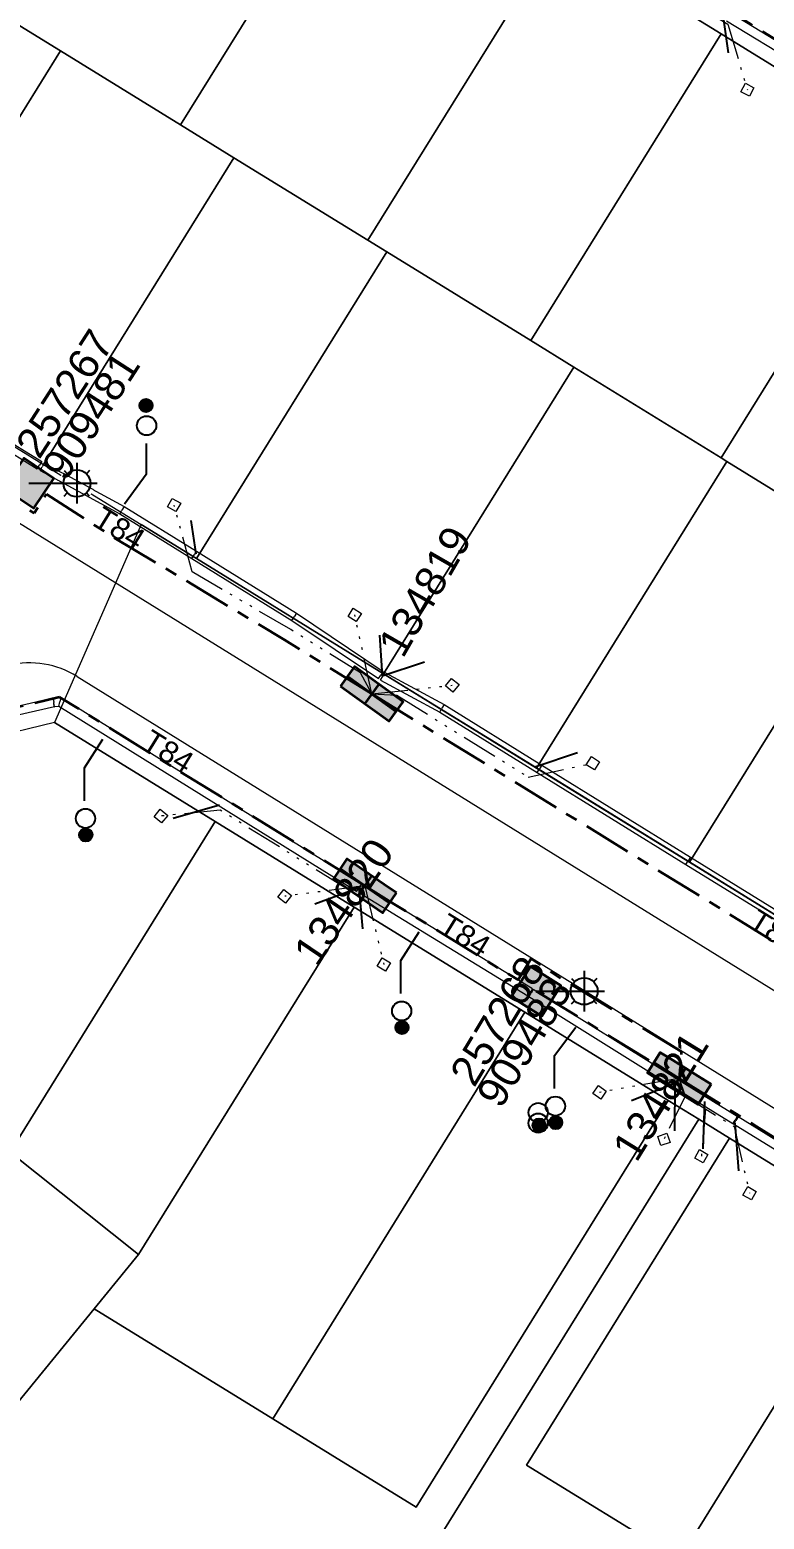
# Model space of a CAD drawing. Header units: metres. Extents: x 308278 to 310511, y 6271134 to 6272874.
# Drawn here: x 308885 to 308946.1, y 6271877.1 to 6272001.1 of the extents above; entities that cross this region are included whole.
import ezdxf
from ezdxf.enums import TextEntityAlignment as Align

# ---------------------------------------------------------------- set-up
doc = ezdxf.new("R2010")
doc.units = ezdxf.units.M
doc.set_wipeout_variables(frame=1)
for name, pattern in [('Cable Exist UG', [7, 4, -1, 1, -1]), ('DOT', [6.35, 0, -6.35]), ('PHANTOMX2', [6.6, 3, -0.75, 0.2, -0.75, 0.2, -0.75, 0.2, -0.75])]:
    doc.linetypes.add(name, pattern=pattern)
doc.layers.get('0').update_dxf_attribs({"color": 6})
for name, color, linetype, lineweight in [('_User Miscellaneous1', 30, 'Continuous', 13), ('_User_LV_Exist', 5, 'Continuous', 35), ('_User_SL_Exist', 4, 'Continuous', 35), ('Cadastre Land Parcels_SP_EXT', 118, 'Continuous', 15), ('Cadastre Roads_SP_EXT', 218, 'Continuous', 15), ('Mains_LV_EXT', 163, 'Continuous', 25), ('Mains_LV_SL_EXT', 135, 'Continuous', 25), ('Services_SP_EXT', 42, 'PHANTOMX2', 20)]:
    doc.layers.add(name, color=color, linetype=linetype, lineweight=lineweight)
doc.layers.add('Cadastre Roads_SP_NEW', color=214, linetype='Continuous', lineweight=15, transparency=0.8)
for name, color, linetype in [('Duct_SP_EXT', 30, 'Continuous'), ('Equip_SP_SL_EXT', 7, 'Continuous'), ('SupportsUG_SP_LV_EXT', 7, 'Continuous'), ('SupportsUG_SP_LV_SL_EXT', 7, 'Continuous'), ('Trench_SP_EXT', 7, 'Continuous')]:
    doc.layers.add(name, color=color, linetype=linetype)
doc.styles.add('COLUMN_LABEL', font='arial.ttf', dxfattribs={"height": 2})
doc.styles.add('iecARIAL', font='arial.ttf', dxfattribs={"height": 2})
doc.styles.add('POLE_LABEL', font='arial.ttf', dxfattribs={"height": 2})
doc.styles.add('SL_LABEL', font='arial.ttf', dxfattribs={"height": 2})
doc.styles.get("Standard").update_dxf_attribs({"font": 'arial.ttf'})

# ---------------------------------------------------------------- blocks, each defined once
blk = doc.blocks.new('COLUMN_EXT')
blk.add_hatch(color=256).paths.add_polyline_path([(1.5, -1.5), (1.5, 1.5), (-1.5, 1.5), (-1.5, -1.5)])
blk.add_lwpolyline([(1.5, 1.5), (-1.5, 1.5), (-1.5, -1.5), (1.5, -1.5)], close=True)
at = {"flags": 9}
for tag, p in [('STREETNAME', (-1.81, 1.6)), ('LOCATION', (-1.81, 1.4)), ('SUBURB', (-1.81, 1.8)), ('LEGEND', (-1.81, 1.2)), ('NOTES', (-1.81, 2)), ('COLUMN_TYPE', (-1.81, 0.4)), ('OWNED_BY', (-1.81, 0.6)), ('USAGE', (-1.81, 1)), ('STATE', (-1.81, 0.8))]:
    blk.add_attdef(tag, text='', height=0.2, rotation=180, dxfattribs=at).set_placement(p, align=Align.MIDDLE_LEFT)
at = {"flags": 1}
blk.add_attdef('Z', (-1.81, 2.35), '', height=0.2, rotation=180, dxfattribs=at)
at = {"flags": 9}
for tag, style, p in [('STRUCTURE_PLANT_NUMBER', 'POLE_LABEL', (-1.81, -0.03)), ('STREET_CODE', 'COLUMN_LABEL', (-1.81, 0.2))]:
    blk.add_attdef(tag, text='', height=0.2, rotation=180, dxfattribs=dict(at, style=style)).set_placement(p, align=Align.MIDDLE_LEFT)
at = {"style": 'COLUMN_LABEL', "width": 0.9, "flags": 8}
blk.add_attdef('ASSET_NUM', text='', height=2, rotation=270, dxfattribs=at).set_placement((2, -4), align=Align.MIDDLE_LEFT)
blk = doc.blocks.new('PILLAR_EXT')
blk.add_hatch(color=256).paths.add_polyline_path([(-2.5, 1), (-2.5, -1), (2.5, -1), (2.5, 1)])
for p, q in [((-2.5, 0), (2.5, 0)), ((0, 1), (0, -1))]:
    blk.add_line(p, q)
at = {"ltscale": 10}
blk.add_line((2.5, 0), (-2.5, 0), dxfattribs=at)
blk.add_lwpolyline([(-2.5, -1), (-1.25, -1), (1.25, -1), (2.5, -1), (2.5, 1), (-2.5, 1)], close=True)
at = {"width": 0.9, "flags": 8}
blk.add_attdef('ASSET_NUM', text='', height=2, rotation=90, dxfattribs=at).set_placement((-2, 4), align=Align.MIDDLE_LEFT)
for tag, p, flags in [('OWNED_BY', (0, -0.2), 9), ('STATE', (0, -0.4), 9), ('SUPPORT_TYPE', (0, -0.6), 9), ('USAGE', (0, -0.8), 9), ('LEGEND', (0, -1), 9), ('LOCATION', (0, -1.2), 9), ('NOTES', (0, -1.4), 9), ('STREETNAME', (0, -1.8), 9), ('SUBURB', (0, -2), 1), ('PARENT', (0, -1.6), 9)]:
    blk.add_attdef(tag, p, '', height=0.2, dxfattribs=dict(flags=flags))
blk = doc.blocks.new('DUCT_EXT')
blk.add_circle((0, 0.8), 0.8)
at = {"flags": 1}
blk.add_attdef('Z', (0, 0), '', height=0.2, dxfattribs=at)
at = {"flags": 9}
for tag, p in [('DUCT_CODE', (0, 0)), ('XSECT_TYPE', (0, -0.2)), ('STATE', (0, -0.6)), ('FB_REFERENCE', (0, -0.4)), ('NOTES', (0, -0.8))]:
    blk.add_attdef(tag, text='', height=0.2, dxfattribs=at).set_placement(p, align=Align.MIDDLE_LEFT)
blk = doc.blocks.new('*U479')
at = {"transparency": 33554687, "flags": 9}
for tag, p in [('LRATECODE', (-7.4, 0)), ('LOUTREACHVOCAB', (-7.2, 0)), ('LOUTREACH', (-7, 0)), ('LANTNUMBER', (-6.6, 0)), ('LNEW', (-6.4, 0)), ('LMASTVOCAB', (-6.2, 0)), ('LMAST', (-6, 0)), ('LLAMPVOCAB', (-5.8, 0)), ('LLAMP', (-5.6, 0)), ('LEXIST', (-5.4, 0)), ('LCHARGE3PERCENT', (-5.2, 0)), ('LCHARGE3', (-5, 0)), ('LCHARGE2PERCENT', (-4.8, 0)), ('LCHARGE2', (-4.6, 0)), ('LCHARGE1PERCENT', (-4.4, 0)), ('LCHARGE1', (-4.2, 0)), ('LCATEGORY', (-4, 0)), ('LBRACKETVOCAB', (-3.8, 0)), ('LBRACKET', (-3.6, 0)), ('LKINGHEIGHT', (-3.4, 0)), ('CREPLACE', (-3.2, 0)), ('CREMOVE', (-3, 0)), ('CNUMBER', (-2.8, 0)), ('CNEW', (-2.6, 0)), ('CEXIST', (-2.4, 0)), ('USAGE', (-2.2, 0)), ('STATE', (-2, 0)), ('OWNED_BY', (-1.8, 0)), ('ORIENTATION', (-1.6, 0)), ('OPERATING_VOLTAGE', (-1.4, 0)), ('NO_PHASES', (-1.2, 0)), ('LANTERN_TYPE', (-1, 0)), ('LANTERN_PURPOSE', (-0.8, 0)), ('CONTROL_TYPE', (-0.6, 0)), ('CONSTRUCTED_VOLTAGE', (-0.4, 0))]:
    blk.add_attdef(tag, text='', height=0.001, rotation=270, dxfattribs=at).set_placement(p, align=Align.MIDDLE_LEFT)
at = {"transparency": 33554687, "style": 'SL_LABEL', "flags": 9}
blk.add_attdef('STREET_CODE', text='', height=0.001, rotation=270, dxfattribs=at).set_placement((0, 0), align=Align.MIDDLE_LEFT)
at = {"transparency": 33554687, "flags": 1}
blk.add_attdef('Z', (0, 0), '', height=0.001, rotation=270, dxfattribs=at)
at = {"transparency": 33554687, "width": 0.9}
blk.add_attdef('LNUMBER', text='', height=1, dxfattribs=at).set_placement((7, -1), align=Align.MIDDLE_LEFT)
at = {"transparency": 33554687, "flags": 9}
for tag, p in [('LREMOVE', (0, -7.6)), ('LREPLACE', (0, -7.8)), ('LTYPE', (0, -8)), ('LTYPEVOCAB', (0, -8.2)), ('LEGEND', (0, -8.4)), ('SUBURB', (0, -8.6)), ('STREETNAME', (0, -8.8)), ('LOCATION', (0, -9)), ('NOTES', (0, -9.2)), ('MAINTAINED_BY', (0, -9.86))]:
    blk.add_attdef(tag, text='', height=0.001, dxfattribs=at).set_placement(p, align=Align.MIDDLE_LEFT)
blk.add_attdef('OPERATED_BY', (0, -9.61), '', height=0.001, dxfattribs=at)
at = {"linetype": 'DOT', "transparency": 33554687}
blk.add_wipeout([(5.69, 0), (5.06, -1.06), (4, -1.69), (2.94, -1.06), (2.31, 0), (2.94, 1.06), (4, 1.69), (5.06, 1.06)], dxfattribs=at)
at = {"transparency": 33554687}
for p, q in [((4, 1.69), (4, 0)), ((0, 0), (4, 0)), ((2.94, 1.06), (3.2, 0.8)), ((5.06, 1.06), (4.8, 0.8)), ((2.94, -1.06), (3.2, -0.8)), ((4, 0), (5.69, 0)), ((4, 0), (4, -1.69)), ((5.06, -1.06), (4.8, -0.8))]:
    blk.add_line(p, q, dxfattribs=at)
blk.add_circle((4, 0), 1.12, dxfattribs=at)
blk = doc.blocks.new('CCP_EXT')
at = {"flags": 9}
for tag, p in [('STATE', (0, -1.8)), ('LEGEND', (0, -1.4)), ('LIFE_SUPPORT', (0, -1.6)), ('NOTES', (0, -2))]:
    blk.add_attdef(tag, text='', height=0.2, dxfattribs=at).set_placement(p, align=Align.MIDDLE_LEFT)
at = {"transparency": 33554687}
blk.add_wipeout([(0, 0.57), (0.57, 0), (0, -0.57), (-0.57, 0)], dxfattribs=at)
blk.add_lwpolyline([(-0.57, 0), (0, 0.57), (0.57, 0), (0, -0.57), (-0.57, 0)])
at = {"flags": 1}
blk.add_attdef('Z', (0, 0), '', height=0.2, dxfattribs=at)
at = {"flags": 9}
for tag, p in [('CCP_TYPE', (0, 0)), ('CONSTRUCTED_VOLTAGE', (0, -0.2)), ('OPERATING_VOLTAGE', (0, -0.6)), ('ORIENTATION', (0, -0.8)), ('OWNED_BY', (0, -1)), ('NO_PHASES', (0, -0.4)), ('USAGE', (0, -1.2))]:
    blk.add_attdef(tag, text='', height=0.2, dxfattribs=at).set_placement(p, align=Align.MIDDLE_LEFT)
blk = doc.blocks.new('CABLE_LARGE_EXT')
h = blk.add_hatch(color=256)
edge = h.paths.add_edge_path()
edge.add_arc((0, 0.55), 0.55, 0, 360)
blk.add_circle((0, 0.55), 0.55)
at = {"flags": 1}
blk.add_attdef('Z', (0, 0), '', height=0.2, dxfattribs=at)
at = {"flags": 9}
for tag, p in [('COND_CODE', (0, 0)), ('STATE', (0, -0.4)), ('XSECT_SIZE', (0, -0.6)), ('FB_REFERENCE', (0, -0.2)), ('NOTES', (0, -0.8))]:
    blk.add_attdef(tag, text='', height=0.2, dxfattribs=at).set_placement(p, align=Align.MIDDLE_LEFT)

msp = doc.modelspace()

# ---------------------------------------------------------------- linework, layer by layer
at = {"layer": '_User Miscellaneous1'}
for p, q in [((308892.506, 6271960.785), (308892.687, 6271961.096)), ((308892.867, 6271961.408), (308892.687, 6271961.096)), ((308898.508, 6271957.066), (308898.698, 6271957.372)), ((308898.508, 6271957.066), (308898.698, 6271957.372)), ((308898.508, 6271957.066), (308906.831, 6271951.91)), ((308898.887, 6271957.678), (308898.698, 6271957.372)), ((308898.887, 6271957.678), (308898.698, 6271957.372)), ((308898.887, 6271957.678), (308907.222, 6271952.515)), ((308906.831, 6271951.91), (308907.026, 6271952.213)), ((308907.222, 6271952.515), (308907.026, 6271952.213)), ((308914.037, 6271947.072), (308914.238, 6271947.371)), ((308914.218, 6271946.953), (308914.39, 6271947.269)), ((308914.438, 6271947.67), (308914.238, 6271947.371)), ((308914.561, 6271947.586), (308914.39, 6271947.269)), ((308886.95, 6271945.437), (308881.358, 6271944.157)), ((308886.974, 6271945.439), (308886.95, 6271945.437)), ((308886.95, 6271945.437), (308887.007, 6271945.08)), ((308887.614, 6271945.498), (308886.974, 6271945.439)), ((308886.974, 6271945.439), (308887.007, 6271945.08)), ((308887.614, 6271945.498), (308887.526, 6271945.129)), ((308887.064, 6271944.724), (308881.631, 6271943.481)), ((308887.04, 6271944.722), (308887.007, 6271945.08)), ((308887.064, 6271944.724), (308887.007, 6271945.08)), ((308887.439, 6271944.759), (308887.04, 6271944.722)), ((308887.04, 6271944.722), (308887.064, 6271944.724)), ((308887.439, 6271944.759), (308887.526, 6271945.129)), ((308919.132, 6271944.29), (308919.312, 6271944.602)), ((308919.132, 6271944.29), (308927.249, 6271939.262)), ((308919.493, 6271944.913), (308919.312, 6271944.602)), ((308919.493, 6271944.913), (308927.628, 6271939.874)), ((308927.249, 6271939.262), (308927.438, 6271939.568)), ((308927.249, 6271939.262), (308927.438, 6271939.568)), ((308927.628, 6271939.874), (308927.438, 6271939.568)), ((308927.628, 6271939.874), (308927.438, 6271939.568)), ((308939.618, 6271931.599), (308939.807, 6271931.905)), ((308939.997, 6271932.211), (308939.807, 6271931.905)), ((308939.997, 6271932.211), (308955.616, 6271922.568)), ((308939.618, 6271931.599), (308955.237, 6271921.956)), ((308912.213, 6271929.342), (308912.403, 6271929.647)), ((308912.594, 6271929.953), (308912.403, 6271929.647)), ((308912.417, 6271929.235), (308912.607, 6271929.542)), ((308912.464, 6271929.206), (308912.653, 6271929.513)), ((308912.796, 6271929.848), (308912.607, 6271929.542)), ((308912.841, 6271929.82), (308912.653, 6271929.513)), ((308912.841, 6271929.82), (308912.796, 6271929.848)), ((308912.464, 6271929.206), (308912.417, 6271929.235)), ((308938.534, 6271913.096), (308938.725, 6271913.401)), ((308938.536, 6271913.095), (308938.725, 6271913.401)), ((308938.914, 6271913.708), (308938.725, 6271913.401)), ((308938.916, 6271913.707), (308938.725, 6271913.401)), ((308943.901, 6271910.637), (308938.914, 6271913.708)), ((308943.522, 6271910.024), (308943.711, 6271910.33)), ((308943.589, 6271909.982), (308943.522, 6271910.024)), ((308943.589, 6271909.982), (308943.779, 6271910.288)), ((308943.59, 6271909.982), (308943.779, 6271910.288)), ((308943.901, 6271910.637), (308943.711, 6271910.33)), ((308943.969, 6271910.594), (308943.779, 6271910.288)), ((308943.969, 6271910.594), (308943.779, 6271910.288)), ((308943.969, 6271910.594), (308943.901, 6271910.637))]:
    msp.add_line(p, q, dxfattribs=at)
at = {"layer": 'Cadastre Land Parcels_SP_EXT', "linetype": 'Continuous'}
for points in [[(308913.417, 6272018.687), (308897.848, 6272028.277), (308882.002, 6272002.747), (308887.573, 6271999.314), (308897.571, 6271993.157), (308913.417, 6272018.687)], [(308928.986, 6272009.096), (308913.417, 6272018.687), (308897.571, 6271993.157), (308902.006, 6271990.426), (308913.14, 6271983.567), (308928.986, 6272009.096)], [(308942.569, 6272000.73), (308928.986, 6272009.096), (308913.14, 6271983.567), (308914.739, 6271982.582), (308926.723, 6271975.2), (308942.569, 6272000.73)], [(308887.573, 6271999.314), (308882.002, 6272002.747), (308874.84, 6272007.158), (308858.995, 6271981.631), (308871.73, 6271973.79), (308887.573, 6271999.314)], [(308958.393, 6271990.982), (308942.569, 6272000.73), (308926.723, 6271975.2), (308930.308, 6271972.992), (308942.547, 6271965.454), (308958.393, 6271990.982)], [(308902.006, 6271990.426), (308897.571, 6271993.157), (308887.573, 6271999.314), (308871.73, 6271973.79), (308872.647, 6271973.226), (308886.162, 6271964.904), (308902.006, 6271990.426)], [(308914.739, 6271982.582), (308913.14, 6271983.567), (308902.006, 6271990.426), (308886.162, 6271964.904), (308894.279, 6271959.906), (308898.896, 6271957.063), (308914.739, 6271982.582)], [(308971.976, 6271982.615), (308958.393, 6271990.982), (308942.547, 6271965.454), (308943.042, 6271965.148), (308955.775, 6271957.304), (308956.129, 6271957.087), (308971.976, 6271982.615)], [(308930.308, 6271972.992), (308926.723, 6271975.2), (308914.739, 6271982.582), (308898.896, 6271957.063), (308914.466, 6271947.476), (308930.308, 6271972.992)], [(308943.042, 6271965.148), (308942.547, 6271965.454), (308930.308, 6271972.992), (308914.466, 6271947.476), (308927.201, 6271939.633), (308943.042, 6271965.148)], [(308955.775, 6271957.304), (308943.042, 6271965.148), (308927.201, 6271939.633), (308939.935, 6271931.792), (308955.775, 6271957.304)], [(308971.345, 6271947.714), (308956.129, 6271957.087), (308955.775, 6271957.304), (308939.935, 6271931.792), (308955.505, 6271922.205), (308971.345, 6271947.714)], [(308900.453, 6271935.176), (308887.085, 6271943.408), (308881.583, 6271942.093), (308873.542, 6271929.132), (308873.186, 6271928.566), (308872.823, 6271928.003), (308872.455, 6271927.445), (308872.079, 6271926.89), (308871.698, 6271926.341), (308871.309, 6271925.795), (308870.915, 6271925.254), (308870.514, 6271924.718), (308870.108, 6271924.186), (308869.695, 6271923.66), (308869.275, 6271923.137), (308868.851, 6271922.621), (308868.42, 6271922.108), (308867.983, 6271921.601), (308867.542, 6271921.098), (308867.093, 6271920.6), (308883.378, 6271907.653), (308900.453, 6271935.176)], [(308912.008, 6271928.063), (308900.453, 6271935.176), (308883.378, 6271907.653), (308894.072, 6271899.15), (308912.008, 6271928.063)], [(308926.228, 6271919.307), (308912.008, 6271928.063), (308894.072, 6271899.15), (308890.371, 6271894.618), (308905.234, 6271885.467), (308926.228, 6271919.307)], [(308890.371, 6271894.618), (308894.072, 6271899.15), (308883.378, 6271907.653), (308867.093, 6271920.6), (308866.644, 6271920.115), (308866.19, 6271919.634), (308865.731, 6271919.157), (308865.267, 6271918.686), (308864.797, 6271918.222), (308864.321, 6271917.762), (308863.841, 6271917.307), (308863.355, 6271916.858), (308862.864, 6271916.415), (308862.368, 6271915.977), (308861.867, 6271915.545), (308861.362, 6271915.118), (308860.852, 6271914.697), (308860.337, 6271914.282), (308859.817, 6271913.874), (308859.293, 6271913.47), (308857.903, 6271912.413), (308880.533, 6271882.569), (308890.371, 6271894.618)], [(308938.158, 6271911.962), (308926.228, 6271919.307), (308905.234, 6271885.467), (308917.163, 6271878.121), (308938.158, 6271911.962)], [(308940.701, 6271910.396), (308938.158, 6271911.962), (308917.163, 6271878.121), (308905.234, 6271885.467), (308890.371, 6271894.618), (308880.533, 6271882.569), (308871.449, 6271871.445), (308883.167, 6271866.959), (308899.422, 6271860.733), (308907.883, 6271857.494), (308940.701, 6271910.396)], [(308948.873, 6271859.778), (308951.799, 6271865.959), (308939.082, 6271873.789), (308926.363, 6271881.617), (308943.245, 6271908.83), (308940.701, 6271910.396), (308907.883, 6271857.494), (308914.956, 6271856.547), (308930.581, 6271854.457), (308945.414, 6271852.474), (308948.873, 6271859.778)], [(308955.962, 6271901), (308943.245, 6271908.83), (308926.363, 6271881.617), (308939.082, 6271873.789), (308955.962, 6271901)], [(308968.68, 6271893.171), (308955.962, 6271901), (308939.082, 6271873.789), (308951.799, 6271865.959), (308968.68, 6271893.171)]]:
    msp.add_lwpolyline(points, close=True, dxfattribs=at)
at = {"layer": 'Cadastre Roads_SP_NEW'}
msp.add_arc((308885.001, 6271940.881), 7.5, 58.22469, 148.22469, dxfattribs=at)
at = {"layer": 'Duct_SP_EXT'}
for points in [[(308894.714, 6271966.639), (308894.714, 6271964.072), (308892.907, 6271961.586)], [(308889.577, 6271936.903), (308889.577, 6271939.641), (308891.099, 6271942.034)], [(308915.892, 6271920.872), (308915.892, 6271923.61), (308917.415, 6271926.003)], [(308928.688, 6271912.961), (308928.688, 6271915.699), (308930.474, 6271918.062)]]:
    msp.add_lwpolyline(points, dxfattribs=at)
at = {"layer": 'Trench_SP_EXT', "linetype": 'Cable Exist UG'}
for points in [[(308942.734, 6272002.084), (308943.126, 6271999.146)], [(308898.427, 6271960.241), (308898.846, 6271957.455)], [(308914.132, 6271950.699), (308914.336, 6271947.303), (308917.855, 6271948.456)], [(308912.742, 6271926.239), (308912.425, 6271929.655), (308908.742, 6271928.301)], [(308938.719, 6271913.405), (308935.083, 6271911.927)], [(308944.023, 6271906.114), (308943.708, 6271910.333)]]:
    msp.add_lwpolyline(points, dxfattribs=at)

# ---------------------------------------------------------------- block references
at = {"layer": 'Duct_SP_EXT'}
for name, p in [('CABLE_LARGE_EXT', (308894.695, 6271969.248)), ('DUCT_EXT', (308894.741, 6271967.329)), ('DUCT_EXT', (308889.65, 6271934.637)), ('CABLE_LARGE_EXT', (308889.677, 6271933.512)), ('DUCT_EXT', (308915.966, 6271918.606)), ('CABLE_LARGE_EXT', (308915.992, 6271917.482)), ('DUCT_EXT', (308928.762, 6271910.694)), ('DUCT_EXT', (308927.33, 6271910.157)), ('DUCT_EXT', (308927.332, 6271909.281)), ('CABLE_LARGE_EXT', (308927.409, 6271909.367)), ('CABLE_LARGE_EXT', (308928.788, 6271909.57))]:
    msp.add_blockref(name, p, dxfattribs=at)
at = {"layer": 'SupportsUG_SP_LV_EXT'}
ref = msp.add_blockref('PILLAR_EXT', (308913.487, 6271945.799), dxfattribs=dict(at, rotation=324.1866367274074))
ref.add_attrib('ASSET_NUM', '134819', dxfattribs={"layer": '0', "height": 2.5, "rotation": 60.02324, "style": 'iecARIAL'}).set_placement((308914.987, 6271949.299), align=Align.MIDDLE_LEFT)
ref = msp.add_blockref('PILLAR_EXT', (308912.909, 6271929.826), dxfattribs=dict(at, rotation=145.4617388580052))
ref.add_attrib('ASSET_NUM', '134820', dxfattribs={"layer": '0', "height": 2.5, "rotation": 55.83786, "style": 'iecARIAL'}).set_placement((308914.409, 6271933.326), align=Align.MIDDLE_RIGHT)
ref = msp.add_blockref('PILLAR_EXT', (308939.064, 6271913.792), dxfattribs=dict(at, rotation=147.8895038545984))
ref.add_attrib('ASSET_NUM', '134821', dxfattribs={"layer": '0', "height": 2.5, "rotation": 58.33399, "style": 'iecARIAL'}).set_placement((308940.564, 6271917.292), align=Align.MIDDLE_RIGHT)
at = {"layer": 'SupportsUG_SP_LV_SL_EXT'}
ref = msp.add_blockref('COLUMN_EXT', (308884.939, 6271963.329), dxfattribs=dict(at, rotation=326.0185536000016))
ref.add_attrib('ASSET_NUM', '909481', dxfattribs={"layer": '0', "height": 2.5, "rotation": 57.16379, "style": 'COLUMN_LABEL'}).set_placement((308886.939, 6271964.079), align=Align.MIDDLE_LEFT)
ref = msp.add_blockref('COLUMN_EXT', (308927.156, 6271921.056), dxfattribs=dict(at, rotation=147.6645589637908))
ref.add_attrib('ASSET_NUM', '909483', dxfattribs={"layer": '0', "height": 2.5, "rotation": 58.96356, "style": 'COLUMN_LABEL'}).set_placement((308929.156, 6271921.806), align=Align.MIDDLE_RIGHT)

# ---------------------------------------------------------------- texts
at = {"layer": 'Mains_LV_EXT'}
for rotation, p in [(328.22223, (308894.228, 6271941.383)), (328.22219, (308944.697, 6271926.431))]:
    msp.add_text('T84', height=1.8, rotation=rotation, dxfattribs=at).set_placement(p)

# ---------------------------------------------------------------- next in the draw order: block references
at = {"layer": 'Equip_SP_SL_EXT'}
ref = msp.add_blockref('*U479', (308884.939, 6271963.329), dxfattribs=at)
ref.add_attrib('ASSET_NUM', '257267', dxfattribs={"layer": '0', "height": 2.5, "rotation": 57.16379, "style": 'iecARIAL'}).set_placement((308886.439, 6271964.829), align=Align.BOTTOM_LEFT)
ref = msp.add_blockref('*U479', (308927.156, 6271921.056), dxfattribs=at)
ref.add_attrib('ASSET_NUM', '257268', dxfattribs={"layer": '0', "height": 2.5, "rotation": 58.96356, "style": 'iecARIAL'}).set_placement((308928.656, 6271922.556), align=Align.BOTTOM_RIGHT)
at = {"layer": 'Services_SP_EXT'}
for p, rotation in [((308944.739, 6271996.083), 106.6947795336972), ((308897.027, 6271961.521), 285.1838267744772), ((308912.065, 6271952.374), 282.1866366259429), ((308920.175, 6271946.523), 186.1866364754049), ((308931.883, 6271940.028), 192.0363299179796), ((308895.927, 6271935.635), 5.483197286686789), ((308906.239, 6271928.954), 7.461738410099318), ((308914.477, 6271923.285), 103.4617385107296), ((308937.797, 6271908.715), 64.00588124806892), ((308940.907, 6271907.322), 105.8895036474293), ((308944.919, 6271904.245), 105.4841697530047)]:
    msp.add_blockref('CCP_EXT', p, dxfattribs=dict(at, rotation=rotation))

# ---------------------------------------------------------------- next in the draw order: linework, layer by layer
at = {"layer": '_User Miscellaneous1'}
for p, q in [((308943.012, 6272001.831), (308958.672, 6271992.268)), ((308943.389, 6272002.445), (308959.047, 6271992.882)), ((308871.502, 6271974.106), (308886.017, 6271965.137)), ((308871.123, 6271973.494), (308885.639, 6271964.525)), ((308885.639, 6271964.525), (308885.828, 6271964.831)), ((308886.017, 6271965.137), (308885.828, 6271964.831)), ((308885.874, 6271964.385), (308886.045, 6271964.701)), ((308885.874, 6271964.385), (308892.506, 6271960.785)), ((308886.217, 6271965.018), (308886.045, 6271964.701)), ((308886.217, 6271965.018), (308892.867, 6271961.408)), ((308892.506, 6271960.785), (308898.508, 6271957.066)), ((308892.867, 6271961.408), (308898.887, 6271957.678)), ((308906.831, 6271951.91), (308914.037, 6271947.072)), ((308907.222, 6271952.515), (308914.438, 6271947.67)), ((308914.218, 6271946.953), (308919.132, 6271944.29)), ((308914.561, 6271947.586), (308919.493, 6271944.913)), ((308912.594, 6271929.953), (308887.614, 6271945.498)), ((308912.213, 6271929.342), (308887.439, 6271944.759)), ((308927.249, 6271939.262), (308939.618, 6271931.599)), ((308927.628, 6271939.874), (308939.997, 6271932.211)), ((308926.854, 6271921.248), (308912.841, 6271929.82)), ((308926.479, 6271920.634), (308912.464, 6271929.206)), ((308926.479, 6271920.634), (308926.667, 6271920.941)), ((308926.543, 6271920.594), (308926.734, 6271920.9)), ((308926.854, 6271921.248), (308926.667, 6271920.941)), ((308926.924, 6271921.205), (308926.734, 6271920.9)), ((308943.522, 6271910.024), (308938.536, 6271913.095)), ((308969.244, 6271894.101), (308943.59, 6271909.982)), ((308969.62, 6271894.715), (308943.969, 6271910.594))]:
    msp.add_line(p, q, dxfattribs=at)
at = {"layer": '_User_LV_Exist', "linetype": 'Cable Exist UG', "flags": 128}
for points in [[(308988.506, 6271974.777), (308988.685, 6271977.019), (308988.685, 6271977.019), (308960.528, 6271994.347), (308959.224, 6271995.134), (308958.078, 6271993.512), (308958.078, 6271993.512), (308943.626, 6272002.399), (308929.768, 6272010.931)], [(308870.489, 6271972.16), (308871.211, 6271969.36), (308871.211, 6271969.36), (308885.39, 6271960.846), (308886.414, 6271962.416), (308886.414, 6271962.416), (308891.745, 6271958.986), (308906.21, 6271950.307), (308913.401, 6271945.852)], [(308939.064, 6271913.791), (308945.503, 6271909.8), (308945.503, 6271909.8), (308969.692, 6271894.856), (308975.123, 6271891.547), (308980.303, 6271888.732)]]:
    msp.add_lwpolyline(points, dxfattribs=at)
msp.add_lwpolyline([(308912.909, 6271929.826), (308901.093, 6271937.146), (308901.093, 6271937.146), (308887.501, 6271945.532), (308880.343, 6271943.82), (308872.423, 6271931.2), (308872.423, 6271931.2, -0.043325), (308866.918, 6271923.396), (308866.918, 6271923.396), (308865.269, 6271924.546), (308865.269, 6271924.546, -0.0069977), (308864.274, 6271923.416), (308864.274, 6271923.416), (308856.724, 6271916.492), (308856.33, 6271916.193), (308857.012, 6271914.201)], format="xyb", dxfattribs=at)
at = {"layer": 'Cadastre Roads_SP_EXT', "linetype": 'Continuous'}
msp.add_lwpolyline([(309030.921, 6271979.679), (308965.756, 6272019.836), (308899.805, 6272059.389), (308876.307, 6272041.547), (308885.114, 6272036.121), (308897.848, 6272028.277), (308913.417, 6272018.687), (308928.986, 6272009.096), (308942.569, 6272000.73), (308958.393, 6271990.982), (308971.976, 6271982.615), (308987.547, 6271973.024), (309003.115, 6271963.434), (309013.333, 6271957.14), (309030.921, 6271979.679)], close=True, dxfattribs=at)
at = {"layer": 'Services_SP_EXT'}
for points in [[(308929.768, 6272010.931), (308930.635, 6272009.218), (308930.635, 6272009.218), (308943.1, 6272001.549), (308944.739, 6271996.083)], [(308913.487, 6271945.799), (308912.547, 6271947.558), (308912.547, 6271947.558), (308906.737, 6271951.157), (308898.538, 6271955.955), (308897.027, 6271961.521)], [(308913.487, 6271945.799), (308912.065, 6271952.374)], [(308913.487, 6271945.799), (308920.175, 6271946.523)], [(308913.487, 6271945.799), (308915.567, 6271945.687), (308915.567, 6271945.687), (308926.5, 6271938.88), (308931.883, 6271940.028)], [(308912.909, 6271929.826), (308911.403, 6271929.583), (308911.403, 6271929.583), (308900.868, 6271936.11), (308895.927, 6271935.635)], [(308912.909, 6271929.826), (308906.239, 6271928.954)], [(308912.909, 6271929.826), (308914.477, 6271923.285)], [(308939.064, 6271913.792), (308939.551, 6271912.313), (308937.797, 6271908.715)], [(308939.064, 6271913.792), (308939.462, 6271912.394), (308941.251, 6271911.259), (308940.907, 6271907.322)], [(308939.064, 6271913.792), (308939.548, 6271912.315), (308939.548, 6271912.315), (308943.633, 6271909.783), (308944.919, 6271904.244)]]:
    msp.add_lwpolyline(points, dxfattribs=at)
at = {"layer": 'Trench_SP_EXT', "linetype": 'Cable Exist UG'}
for points in [[(308927.123, 6271939.763), (308930.601, 6271940.936)], [(308900.799, 6271936.543), (308896.965, 6271935.432)], [(308938.711, 6271909.442), (308938.719, 6271913.405)], [(308941.066, 6271907.928), (308941.205, 6271911.883)]]:
    msp.add_lwpolyline(points, dxfattribs=at)

# ---------------------------------------------------------------- next in the draw order: block references
at = {"layer": '_User_LV_Exist'}
ref = msp.add_blockref('PILLAR_EXT', (308913.487, 6271945.799), dxfattribs=dict(at, rotation=324.1866367274074))
ref.add_attrib('ASSET_NUM', '134819', dxfattribs={"layer": '0', "height": 2.5, "rotation": 60.02324, "style": 'iecARIAL'}).set_placement((308914.987, 6271949.299), align=Align.MIDDLE_LEFT)
ref = msp.add_blockref('PILLAR_EXT', (308912.909, 6271929.826), dxfattribs=dict(at, rotation=145.4617388580052))
ref.add_attrib('ASSET_NUM', '134820', dxfattribs={"layer": '0', "height": 2.5, "rotation": 55.83786, "style": 'iecARIAL'}).set_placement((308914.409, 6271933.326), align=Align.MIDDLE_RIGHT)
ref = msp.add_blockref('PILLAR_EXT', (308939.064, 6271913.792), dxfattribs=dict(at, rotation=147.8895038545984))
ref.add_attrib('ASSET_NUM', '134821', dxfattribs={"layer": '0', "height": 2.5, "rotation": 58.33399, "style": 'iecARIAL'}).set_placement((308940.564, 6271917.292), align=Align.MIDDLE_RIGHT)
at = {"layer": '_User_SL_Exist'}
ref = msp.add_blockref('COLUMN_EXT', (308884.939, 6271963.329), dxfattribs=dict(at, rotation=326.0185536000016))
ref.add_attrib('ASSET_NUM', '909481', dxfattribs={"layer": '0', "height": 2.5, "rotation": 57.16379, "style": 'COLUMN_LABEL'}).set_placement((308886.939, 6271964.079), align=Align.MIDDLE_LEFT)
ref = msp.add_blockref('COLUMN_EXT', (308927.156, 6271921.056), dxfattribs=dict(at, rotation=147.6645589637908))
ref.add_attrib('ASSET_NUM', '909483', dxfattribs={"layer": '0', "height": 2.5, "rotation": 58.96356, "style": 'COLUMN_LABEL'}).set_placement((308929.156, 6271921.806), align=Align.MIDDLE_RIGHT)
at = {"layer": 'Services_SP_EXT', "rotation": 9.889503832491815}
msp.add_blockref('CCP_EXT', (308932.437, 6271912.638), dxfattribs=at)

# ---------------------------------------------------------------- next in the draw order: texts
at = {"layer": 'Mains_LV_EXT'}
for rotation, p in [(328.22216, (308890.184, 6271959.954)), (328.22218, (308918.924, 6271926.084))]:
    msp.add_text('T84', height=1.8, rotation=rotation, dxfattribs=at).set_placement(p)

# ---------------------------------------------------------------- next in the draw order: linework, layer by layer
at = {"layer": '_User Miscellaneous1'}
for p, q in [((308938.916, 6271913.707), (308926.924, 6271921.205)), ((308938.534, 6271913.096), (308926.543, 6271920.594))]:
    msp.add_line(p, q, dxfattribs=at)
at = {"layer": '_User_LV_Exist', "linetype": 'Cable Exist UG', "flags": 128}
for points in [[(308913.487, 6271945.799), (308967.173, 6271912.719)], [(308912.909, 6271929.826), (308915.352, 6271928.313), (308915.352, 6271928.313), (308925.651, 6271921.989), (308926.742, 6271923.777), (308928.842, 6271922.365), (308928.842, 6271922.365), (308939.239, 6271916.036), (308939.064, 6271913.791)]]:
    msp.add_lwpolyline(points, dxfattribs=at)
at = {"layer": '_User_SL_Exist', "linetype": 'Cable Exist UG', "flags": 128}
msp.add_lwpolyline([(308927.156, 6271921.056), (308939.064, 6271913.791)], dxfattribs=at)
at = {"layer": 'Cadastre Roads_SP_EXT', "linetype": 'Continuous'}
msp.add_lwpolyline([(308955.505, 6271922.205), (308939.936, 6271931.792), (308927.201, 6271939.634), (308914.466, 6271947.476), (308898.896, 6271957.063), (308894.279, 6271959.906), (308887.085, 6271943.408), (308900.453, 6271935.176), (308912.008, 6271928.063), (308926.228, 6271919.307), (308938.158, 6271911.962), (308940.701, 6271910.396), (308943.245, 6271908.83), (308955.962, 6271901)], dxfattribs=at)
at = {"layer": 'Cadastre Roads_SP_NEW'}
for p, q in [((308979.842, 6271900.72), (308810.297, 6272005.741)), ((308888.951, 6271947.257), (308975.471, 6271893.664))]:
    msp.add_line(p, q, dxfattribs=at)
at = {"layer": 'Mains_LV_SL_EXT', "linetype": 'Cable Exist UG'}
msp.add_lwpolyline([(308927.156, 6271921.056), (308939.064, 6271913.791)], dxfattribs=at)
at = {"layer": 'Services_SP_EXT'}
msp.add_lwpolyline([(308939.064, 6271913.792), (308932.437, 6271912.638)], dxfattribs=at)

doc.saveas('drawing.dxf')
